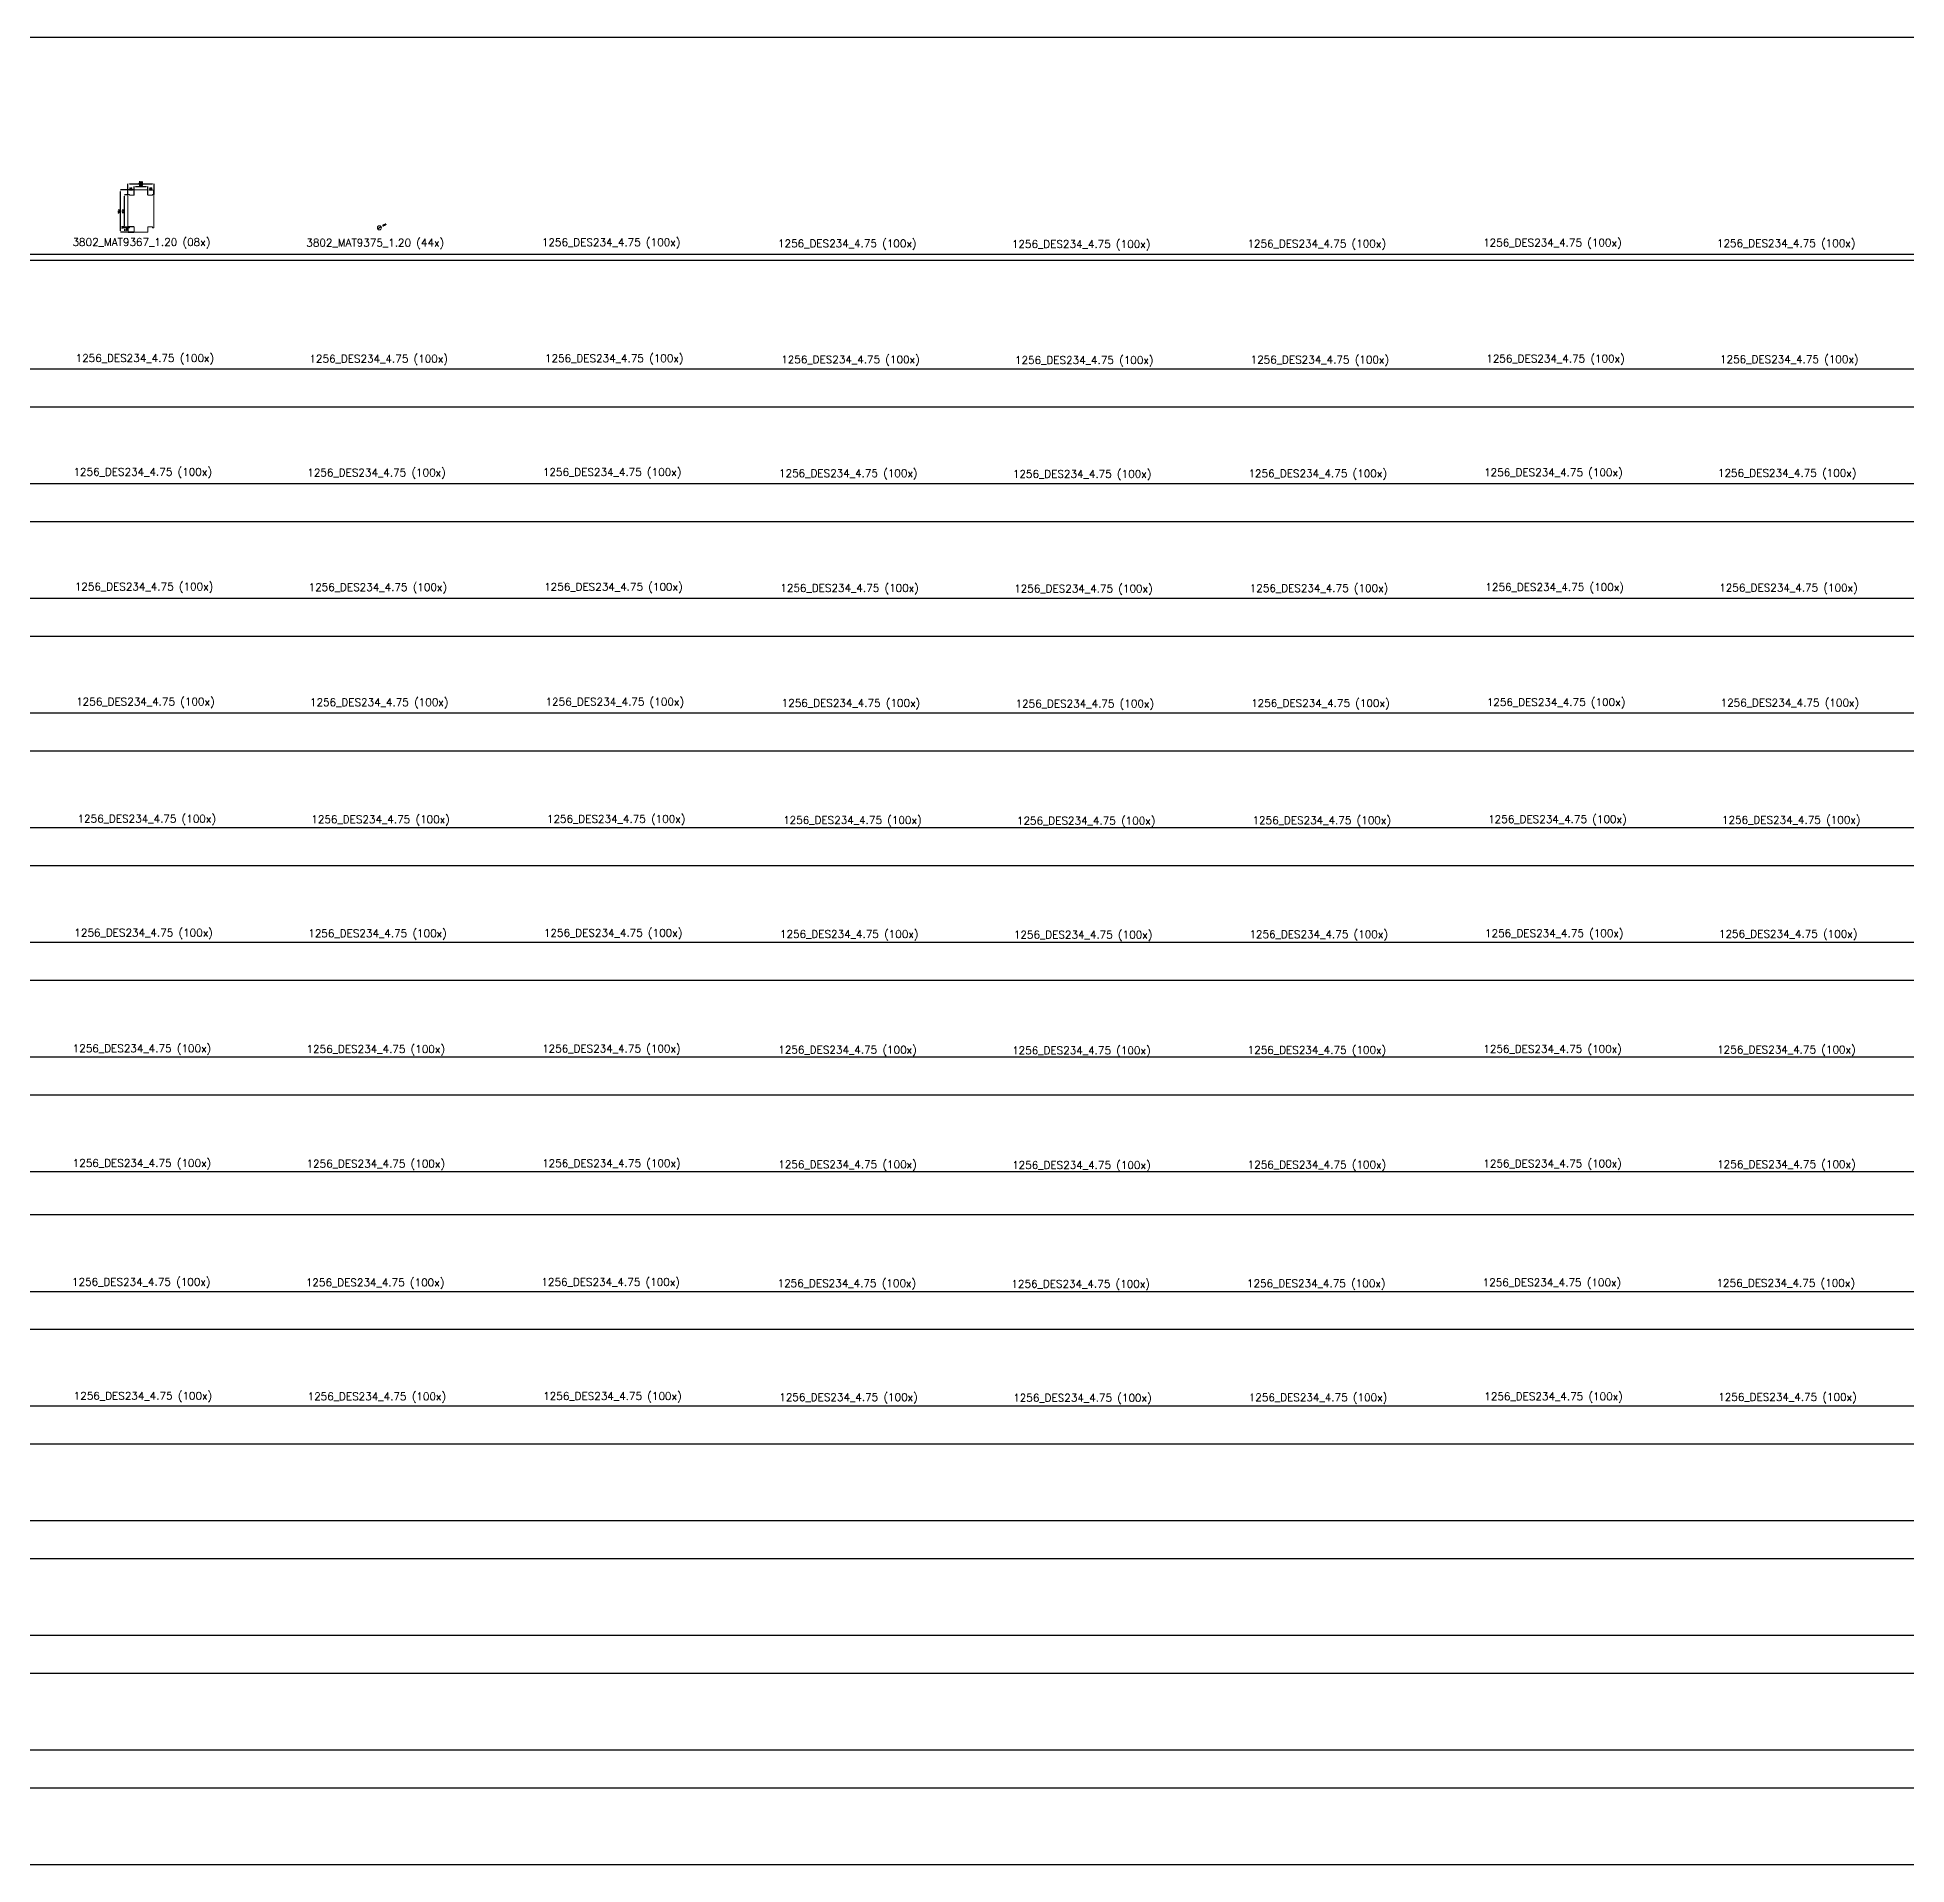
# Model space of a CAD drawing. Header units: millimetres. Extents: x 9334 to 102743, y -10636 to 13312.
# Drawn here: x 32036 to 56491, y -10636 to 13269 of the extents above; entities that cross this region are included whole.
import ezdxf

# ---------------------------------------------------------------- set-up
doc = ezdxf.new("R2010")
doc.units = ezdxf.units.MM
doc.header["$MEASUREMENT"] = 0
for name, color, linetype in [('#1.20', 40, 'Continuous'), ('#1.50', 6, 'Continuous'), ('#12.70', 5, 'Continuous'), ('#15.88', 190, 'Continuous'), ('#19.04', 220, 'Continuous'), ('#2.65', 9, 'Continuous'), ('#22.22', 220, 'Continuous'), ('#3.00', 128, 'Continuous'), ('#3.35', 80, 'Continuous'), ('#3.75', 4, 'Continuous'), ('#4.25', 131, 'Continuous'), ('#4.75', 190, 'Continuous'), ('#6.35', 220, 'Continuous'), ('#7.94', 220, 'Continuous'), ('#9.53', 220, 'Continuous'), ('CONTORNO', 1, 'Continuous'), ('TEXTO', 3, 'Continuous')]:
    doc.layers.add(name, color=color, linetype=linetype)
doc.styles.add('ROMANS', font='romans')

msp = doc.modelspace()

# ---------------------------------------------------------------- linework, layer by layer
at = {"layer": '#1.20'}
for p, q in [((102743, 13269), (20160, 13269)), ((20160, 10431), (102743, 10431))]:
    msp.add_line(p, q, dxfattribs=at)
at = {"layer": '#1.50'}
for p, q in [((102735, 10350), (20160, 10350)), ((20160, 8931), (102735, 8931))]:
    msp.add_line(p, q, dxfattribs=at)
at = {"layer": '#12.70'}
msp.add_lwpolyline([(20160, -6136), (102699, -6136), (102699, -5136), (20160, -5136)], close=True, dxfattribs=at)
at = {"layer": '#15.88'}
msp.add_lwpolyline([(20160, -7636), (102699, -7636), (102699, -6636), (20160, -6636)], close=True, dxfattribs=at)
at = {"layer": '#19.04'}
msp.add_lwpolyline([(20160, -9136), (102699, -9136), (102699, -8136), (20160, -8136)], close=True, dxfattribs=at)
at = {"layer": '#2.65'}
msp.add_lwpolyline([(20160, 7432), (102727, 7432), (102727, 8431), (20160, 8431)], close=True, dxfattribs=at)
at = {"layer": '#22.22'}
msp.add_lwpolyline([(20160, -10636), (102699, -10636), (102699, -9636), (20160, -9636)], close=True, dxfattribs=at)
at = {"layer": '#3.00'}
msp.add_lwpolyline([(20160, 5932), (102719, 5932), (102719, 6932), (20160, 6932)], close=True, dxfattribs=at)
at = {"layer": '#3.35'}
msp.add_lwpolyline([(20160, 4432), (102694, 4432), (102694, 5432), (20160, 5432)], close=True, dxfattribs=at)
at = {"layer": '#3.75'}
msp.add_lwpolyline([(20160, 2932), (102694, 2932), (102694, 3932), (20160, 3932)], close=True, dxfattribs=at)
at = {"layer": '#4.25'}
msp.add_lwpolyline([(20160, 1432), (102694, 1432), (102694, 2432), (20160, 2432)], close=True, dxfattribs=at)
at = {"layer": '#4.75'}
msp.add_lwpolyline([(20160, -68), (102697, -68), (102697, 932), (20160, 932)], close=True, dxfattribs=at)
at = {"layer": '#6.35'}
msp.add_lwpolyline([(20160, -1568), (102699, -1568), (102699, -568), (20160, -568)], close=True, dxfattribs=at)
at = {"layer": '#7.94'}
msp.add_lwpolyline([(20160, -3136), (102699, -3136), (102699, -2136), (20160, -2136)], close=True, dxfattribs=at)
at = {"layer": '#9.53'}
msp.add_lwpolyline([(20160, -4636), (102699, -4636), (102699, -3636), (20160, -3636)], close=True, dxfattribs=at)
at = {"layer": 'CONTORNO'}
for p, q in [((33296, 11273), (33123, 11273)), ((33123, 10739), (33123, 11253)), ((33221, 11213), (33221, 11273)), ((33241, 11352), (33541, 11352)), ((33241, 11273), (33281, 11273)), ((33301, 11278), (33301, 11317)), ((33301, 11208), (33301, 11273)), ((33321, 11317), (33461, 11317)), ((33481, 11278), (33481, 11317)), ((33481, 11208), (33481, 11273)), ((33501, 11273), (33541, 11273)), ((33177, 10799), (33177, 11193)), ((33177, 10809), (33177, 10829)), ((33236, 10779), (33177, 10779)), ((33296, 10789), (33226, 10789)), ((33226, 10739), (33226, 10769)), ((36487, 10764), (36535, 10791)), ((36517, 10781), (36505, 10774)), ((33177, 10759), (33177, 10739))]:
    msp.add_line(p, q, dxfattribs=at)
for points in [[(33177, 11213), (33221, 11213), (33221, 11352)], [(33561, 11352), (33561, 11213), (33561, 11273)], [(33221, 10779), (33177, 10779), (33177, 10789), (33236, 10789)], [(33226, 10719), (33296, 10719), (33123, 10719)]]:
    msp.add_lwpolyline(points, dxfattribs=at)
at = {"layer": 'CONTORNO', "linetype": 'Continuous', "lineweight": 0, "elevation": 21}
msp.add_lwpolyline([(33481, 11273), (33481, 11203), (33541, 11203), (33541, 11213), (33556, 11213, -0.414214), (33561, 11208), (33561, 10784, -0.414214), (33556, 10779), (33541, 10779), (33541, 10789), (33481, 10789), (33481, 10719), (33301, 10719), (33301, 10789), (33241, 10789), (33241, 10779), (33226, 10779, -0.414214), (33221, 10784), (33221, 11208, -0.414214), (33226, 11213), (33241, 11213), (33241, 11203), (33301, 11203), (33301, 11273)], format="xyb", close=True, dxfattribs=at)
at = {"layer": 'CONTORNO', "linetype": 'Continuous', "lineweight": 0}
msp.add_circle((36511, 10778), 27, dxfattribs=at)
at = {"layer": 'CONTORNO'}
for points in [[(33127, 11253), (33120, 11253), (33123, 11273)], [(33241, 11355), (33241, 11349), (33221, 11352)], [(33241, 11276), (33241, 11269), (33221, 11273)], [(33281, 11269), (33281, 11276), (33301, 11273)], [(33321, 11320), (33321, 11313), (33301, 11317)], [(33461, 11313), (33461, 11320), (33481, 11317)], [(33501, 11276), (33501, 11269), (33481, 11273)], [(33541, 11349), (33541, 11355), (33561, 11352)], [(33541, 11269), (33541, 11276), (33561, 11273)], [(33180, 11193), (33173, 11193), (33177, 11213)], [(33173, 10809), (33180, 10809), (33177, 10789)], [(33173, 10799), (33180, 10799), (33177, 10779)], [(33180, 10759), (33173, 10759), (33177, 10779)], [(33230, 10769), (33223, 10769), (33226, 10789)], [(36503, 10777), (36507, 10771), (36487, 10764)], [(36519, 10778), (36516, 10784), (36535, 10791)], [(33120, 10739), (33127, 10739), (33123, 10719)], [(33223, 10739), (33230, 10739), (33226, 10719)]]:
    msp.add_solid(points, dxfattribs=at)

# ---------------------------------------------------------------- texts
at = {"layer": 'CONTORNO', "style": 'ROMANS'}
for s, p in [('80', (33242, 11283)), ('340', (33363, 11362)), ('180', (33361, 11327)), ('80', (33502, 11283))]:
    msp.add_text(s, height=20, dxfattribs=at).set_placement(p)
for s, p in [('554', (33113, 10967)), ('434', (33167, 10967)), ('10', (33162, 10763)), ('70', (33216, 10735))]:
    msp.add_text(s, height=20, rotation=90, dxfattribs=at).set_placement(p)
at = {"layer": 'CONTORNO', "insert": (36577, 10816), "char_height": 20, "attachment_point": 5, "rotation": 28.9252, "style": 'ROMANS'}
msp.add_mtext('\\A1;%%c54', dxfattribs=at)
at = {"layer": 'TEXTO', "color": 4, "style": 'ROMANS'}
for s, p in [('3802_MAT9367_1.20 (08x)', (32495, 10541)), ('3802_MAT9375_1.20 (44x)', (35554, 10533)), ('1256_DES234_4.75 (100x)', (38636, 10539)), ('1256_DES234_4.75 (100x)', (41726, 10523)), ('1256_DES234_4.75 (100x)', (44785, 10515)), ('1256_DES234_4.75 (100x)', (47867, 10521)), ('1256_DES234_4.75 (100x)', (50950, 10534)), ('1256_DES234_4.75 (100x)', (54009, 10526)), ('1256_DES234_4.75 (100x)', (32536, 9023)), ('1256_DES234_4.75 (100x)', (35595, 9015)), ('1256_DES234_4.75 (100x)', (38677, 9021)), ('1256_DES234_4.75 (100x)', (41767, 9005)), ('1256_DES234_4.75 (100x)', (44826, 8997)), ('1256_DES234_4.75 (100x)', (47908, 9003)), ('1256_DES234_4.75 (100x)', (50991, 9017)), ('1256_DES234_4.75 (100x)', (54050, 9008)), ('1256_DES234_4.75 (100x)', (32508, 7535)), ('1256_DES234_4.75 (100x)', (35567, 7526)), ('1256_DES234_4.75 (100x)', (38649, 7532)), ('1256_DES234_4.75 (100x)', (41739, 7517)), ('1256_DES234_4.75 (100x)', (44798, 7508)), ('1256_DES234_4.75 (100x)', (47880, 7514)), ('1256_DES234_4.75 (100x)', (50963, 7528)), ('1256_DES234_4.75 (100x)', (54022, 7520)), ('1256_DES234_4.75 (100x)', (32525, 6034)), ('1256_DES234_4.75 (100x)', (35584, 6026)), ('1256_DES234_4.75 (100x)', (38666, 6031)), ('1256_DES234_4.75 (100x)', (41756, 6016)), ('1256_DES234_4.75 (100x)', (44815, 6008)), ('1256_DES234_4.75 (100x)', (47897, 6013)), ('1256_DES234_4.75 (100x)', (50980, 6027)), ('1256_DES234_4.75 (100x)', (54039, 6019)), ('1256_DES234_4.75 (100x)', (32543, 4529)), ('1256_DES234_4.75 (100x)', (35602, 4521)), ('1256_DES234_4.75 (100x)', (38684, 4527)), ('1256_DES234_4.75 (100x)', (41774, 4511)), ('1256_DES234_4.75 (100x)', (44833, 4503)), ('1256_DES234_4.75 (100x)', (47915, 4509)), ('1256_DES234_4.75 (100x)', (50998, 4522)), ('1256_DES234_4.75 (100x)', (54057, 4514)), ('1256_DES234_4.75 (100x)', (32561, 2997)), ('1256_DES234_4.75 (100x)', (35620, 2989)), ('1256_DES234_4.75 (100x)', (38702, 2995)), ('1256_DES234_4.75 (100x)', (41792, 2979)), ('1256_DES234_4.75 (100x)', (44851, 2971)), ('1256_DES234_4.75 (100x)', (47933, 2977)), ('1256_DES234_4.75 (100x)', (51016, 2991)), ('1256_DES234_4.75 (100x)', (54075, 2982)), ('1256_DES234_4.75 (100x)', (32520, 1506)), ('1256_DES234_4.75 (100x)', (35580, 1498)), ('1256_DES234_4.75 (100x)', (38662, 1504)), ('1256_DES234_4.75 (100x)', (41751, 1488)), ('1256_DES234_4.75 (100x)', (44811, 1480)), ('1256_DES234_4.75 (100x)', (47893, 1486)), ('1256_DES234_4.75 (100x)', (50975, 1499)), ('1256_DES234_4.75 (100x)', (54035, 1491)), ('1256_DES234_4.75 (100x)', (32498, -8)), ('1256_DES234_4.75 (100x)', (35557, -16)), ('1256_DES234_4.75 (100x)', (38639, -10)), ('1256_DES234_4.75 (100x)', (41729, -26)), ('1256_DES234_4.75 (100x)', (44788, -34)), ('1256_DES234_4.75 (100x)', (47870, -28)), ('1256_DES234_4.75 (100x)', (50953, -14)), ('1256_DES234_4.75 (100x)', (54012, -23)), ('1256_DES234_4.75 (100x)', (32498, -1508)), ('1256_DES234_4.75 (100x)', (35557, -1516)), ('1256_DES234_4.75 (100x)', (38639, -1510)), ('1256_DES234_4.75 (100x)', (41729, -1526)), ('1256_DES234_4.75 (100x)', (44788, -1534)), ('1256_DES234_4.75 (100x)', (47870, -1528)), ('1256_DES234_4.75 (100x)', (50953, -1514)), ('1256_DES234_4.75 (100x)', (54012, -1523)), ('1256_DES234_4.75 (100x)', (32489, -3062)), ('1256_DES234_4.75 (100x)', (35548, -3070)), ('1256_DES234_4.75 (100x)', (38630, -3064)), ('1256_DES234_4.75 (100x)', (41720, -3080)), ('1256_DES234_4.75 (100x)', (44779, -3088)), ('1256_DES234_4.75 (100x)', (47861, -3082)), ('1256_DES234_4.75 (100x)', (50944, -3069)), ('1256_DES234_4.75 (100x)', (54003, -3077)), ('1256_DES234_4.75 (100x)', (32511, -4553)), ('1256_DES234_4.75 (100x)', (35571, -4561)), ('1256_DES234_4.75 (100x)', (38653, -4556)), ('1256_DES234_4.75 (100x)', (41742, -4571)), ('1256_DES234_4.75 (100x)', (44802, -4579)), ('1256_DES234_4.75 (100x)', (47884, -4574)), ('1256_DES234_4.75 (100x)', (50966, -4560)), ('1256_DES234_4.75 (100x)', (54026, -4568))]:
    msp.add_text(s, height=100, dxfattribs=at).set_placement(p)

doc.saveas('drawing.dxf')
